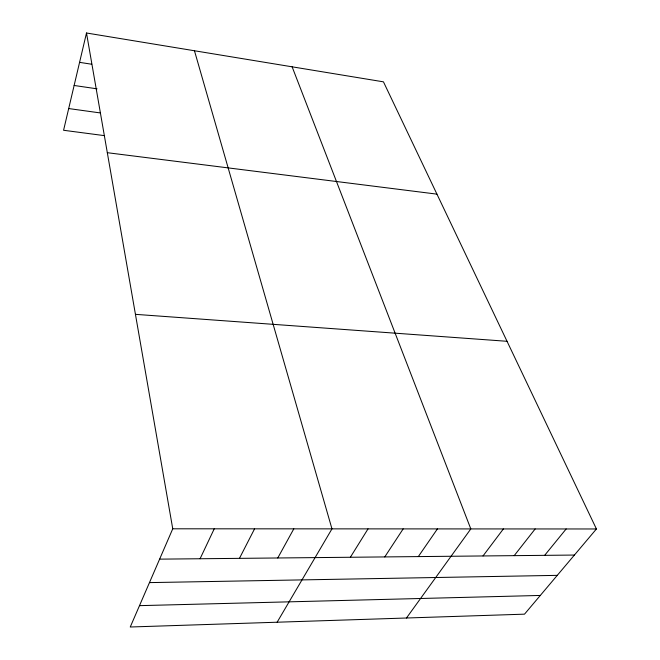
<?xml version="1.0" encoding="UTF-8"?>
<svg xmlns="http://www.w3.org/2000/svg" width="660" height="660" viewBox="0 0 660 660"><rect width="100%" height="100%" fill="white"/><g stroke="black" fill="none" stroke-linecap="round" stroke-linejoin="round"><path stroke-width="0.99" d="M86.493 33L172.747 528.8L130.251 627L524.51 614.163L596.426 528.973L383.46 81.84L86.493 33L63.575 130.276L104.602 135.663M200.079 558.748L214.236 528.817M239.448 558.36L254.57 528.833M277.769 557.981L293.799 528.85M277.134 622.215L331.963 528.866L194.461 50.754M350.361 557.263L368.024 528.883M384.763 556.924L403.161 528.891M418.316 556.594L437.415 528.908M406.469 618.007L470.811 528.924L292.124 66.817M483.013 555.951L503.374 528.932M514.198 555.646L535.153 528.949M544.665 555.34L566.156 528.965M139.491 605.649L540.317 595.444M149.465 582.607L557.271 575.355M159.613 559.144L574.414 555.052M172.747 528.8L596.426 528.973M135.432 314.341L507.037 341.294M107.316 152.699L436.945 194.139M68.689 108.553L100.237 112.926M74.126 85.47L97.045 88.828M79.571 62.353L91.691 64.226"/></g></svg>
